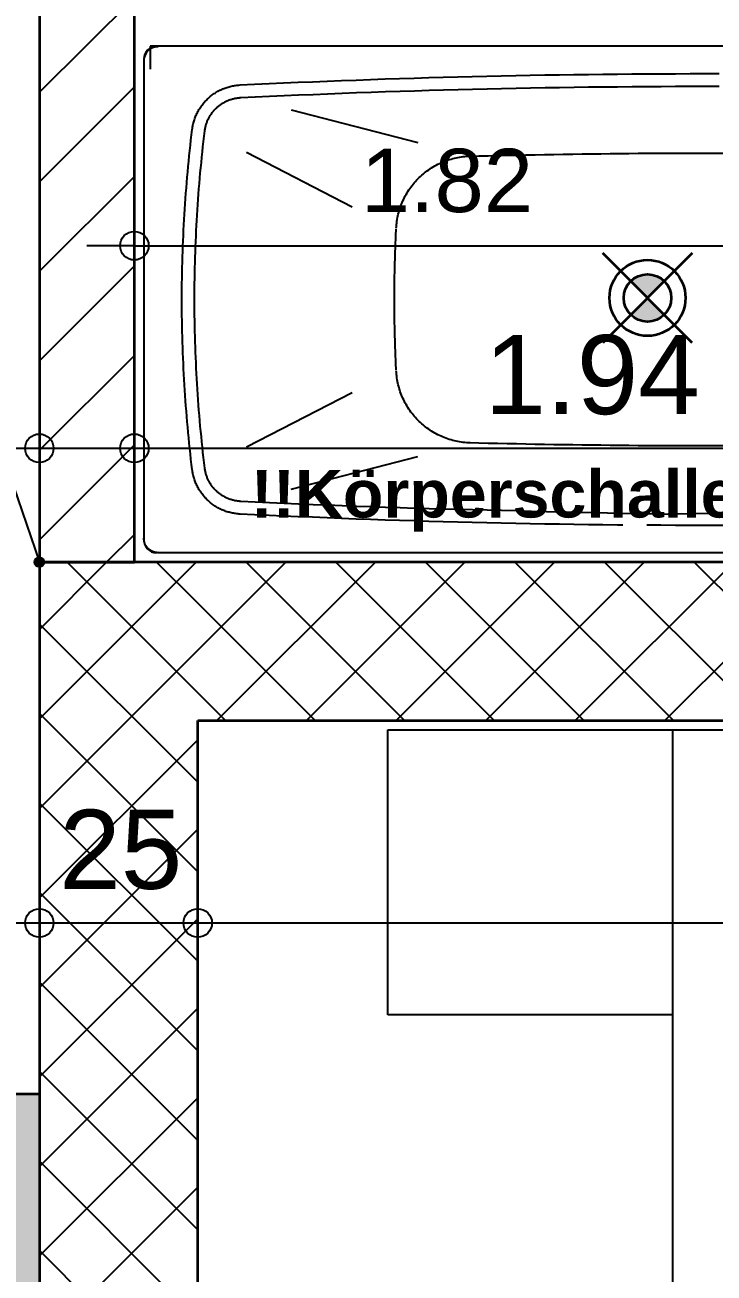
# Model space of a CAD drawing. Header units: centimetres. Extents: x 0.3 to 84.3, y 0.3 to 59.7.
# Drawn here: x 53.765 to 55.94, y 38.888 to 42.832 of the extents above; entities that cross this region are included whole.
import ezdxf

# ---------------------------------------------------------------- set-up
doc = ezdxf.new("R2010")
doc.units = ezdxf.units.CM
doc.linetypes.add('AUSGEZOGEN', pattern=[0])
for name, color, linetype, lineweight in [('Bad', 7, 'AUSGEZOGEN', 25), ('Einbaumoebel', 7, 'AUSGEZOGEN', 25), ('Text Werkplan Ausfuehrung', 7, 'AUSGEZOGEN', 50), ('Wand Beton bewehrt', 7, 'AUSGEZOGEN', 35), ('Wand Mauerwerk tragend', 7, 'AUSGEZOGEN', 35), ('Werkplan- Ausfuehrungsmasse', 7, 'AUSGEZOGEN', 25)]:
    doc.layers.add(name, color=color, linetype=linetype, lineweight=lineweight)
for name, color, linetype, lineweight, true_color in [('Elektro Apparate', 7, 'AUSGEZOGEN', 35, 0x656565), ('Moebel', 7, 'AUSGEZOGEN', 25, 0xababab), ('Sanitaer Apparate', 7, 'AUSGEZOGEN', 35, 0x656565), ('Sanitaer Vermassung', 7, 'AUSGEZOGEN', 35, 0x656565)]:
    doc.layers.add(name, color=color, linetype=linetype, lineweight=lineweight, true_color=true_color)
doc.styles.add('ARIAL', font='ARIAL.TTF')

msp = doc.modelspace()

# ---------------------------------------------------------------- hatches: boundary and pattern name
at = {"layer": 'Elektro Apparate', "linetype": 'AUSGEZOGEN', "lineweight": 35}
h = msp.add_hatch(color=40, dxfattribs=at)
h.paths.add_polyline_path([(55.677, 41.916), (55.73, 41.969), (55.783, 41.916), (55.7768, 41.9104), (55.7467, 41.8959), (55.7133, 41.8959), (55.6832, 41.9104)], flags=16)
h.paths.add_polyline_path([(55.783, 42.022), (55.73, 41.969), (55.677, 42.022), (55.6832, 42.0276), (55.7133, 42.0421), (55.7467, 42.0421), (55.7768, 42.0276)], flags=16)
at = {"layer": 'Text Werkplan Ausfuehrung', "linetype": 'AUSGEZOGEN', "lineweight": 25}
for points in [[(53.8129, 41.1486), (53.7987, 41.1438), (53.7954, 41.1369)], [(53.8129, 41.1486), (53.7954, 41.1369), (53.8198, 41.1453)], [(53.8198, 41.1453), (53.7954, 41.1369), (53.7958, 41.1291)], [(53.8198, 41.1453), (53.7958, 41.1291), (53.8242, 41.1389)], [(53.8242, 41.1389), (53.7958, 41.1291), (53.8002, 41.1227)], [(53.7987, 41.1438), (53.8129, 41.1486), (53.8051, 41.1482)], [(53.8242, 41.1389), (53.8002, 41.1227), (53.8246, 41.1311)], [(53.8246, 41.1311), (53.8002, 41.1227), (53.8071, 41.1194)], [(53.8246, 41.1311), (53.8071, 41.1194), (53.8213, 41.1242)], [(53.8213, 41.1242), (53.8071, 41.1194), (53.8148, 41.1198)]]:
    msp.add_hatch(color=7, dxfattribs=at).paths.add_polyline_path(points)
at = {"layer": 'Text Werkplan Ausfuehrung', "linetype": 'AUSGEZOGEN', "lineweight": 25, "true_color": 0xffffe0}
msp.add_hatch(color=7, dxfattribs=at).paths.add_polyline_path([(48.85, 39.454), (48.85, 38.134), (53.81, 38.134), (53.81, 39.454)])

# ---------------------------------------------------------------- linework, layer by layer
at = {"layer": 'Bad', "color": 7, "linetype": 'AUSGEZOGEN', "lineweight": 25}
for p, q in [((57.35, 42.764), (54.16, 42.764)), ((54.16, 42.764), (54.16, 42.692))]:
    msp.add_line(p, q, dxfattribs=at)
at = {"layer": 'Einbaumoebel', "color": 7, "linetype": 'AUSGEZOGEN', "lineweight": 35}
msp.add_line((48.85, 39.454), (53.81, 39.454), dxfattribs=at)
at = {"layer": 'Elektro Apparate', "color": 40, "linetype": 'AUSGEZOGEN', "lineweight": 35}
for p, q in [((55.8714, 42.1104), (55.5886, 41.8276)), ((55.8714, 41.8276), (55.5886, 42.1104))]:
    msp.add_line(p, q, dxfattribs=at)
for radius in [0.12, 0.075]:
    msp.add_circle((55.73, 41.969), radius, dxfattribs=at)
at = {"layer": 'Moebel', "color": 253, "linetype": 'AUSGEZOGEN', "lineweight": 25, "true_color": 0xababab}
for p, q in [((54.91, 39.704), (54.91, 40.604)), ((54.91, 40.604), (55.81, 40.604)), ((55.81, 36.604), (55.81, 40.604)), ((55.81, 40.604), (59.01, 40.604)), ((55.81, 39.704), (54.91, 39.704))]:
    msp.add_line(p, q, dxfattribs=at)
at = {"layer": 'Sanitaer Apparate', "color": 7, "linetype": 'AUSGEZOGEN', "lineweight": 25}
for p, q in [((57.32, 42.764), (54.186, 42.764)), ((54.14, 42.724), (54.14, 41.204)), ((54.14, 42.718), (54.14, 41.21)), ((54.6052, 42.5637), (55.0045, 42.4599)), ((54.4641, 42.4291), (54.7972, 42.2573)), ((54.4641, 41.4989), (54.7972, 41.6707)), ((54.6052, 41.3643), (55.0045, 41.4681)), ((55.3149, 41.2962), (55.7955, 41.2863)), ((56.2762, 41.2925), (55.7955, 41.2863)), ((57.694, 41.164), (54.186, 41.164))]:
    msp.add_line(p, q, dxfattribs=at)
for points in [[(54.16, 42.7559), (54.1604, 42.7562), (54.1614, 42.7569), (54.1623, 42.7575), (54.1633, 42.758), (54.1643, 42.7586), (54.1653, 42.7591), (54.1663, 42.7596), (54.1674, 42.7601), (54.1684, 42.7605), (54.1694, 42.7609), (54.1705, 42.7613), (54.1716, 42.7617), (54.1726, 42.762), (54.1737, 42.7623), (54.1748, 42.7626), (54.1759, 42.7629), (54.177, 42.7631), (54.1781, 42.7633), (54.1792, 42.7635), (54.1804, 42.7637), (54.1815, 42.7638), (54.1826, 42.7639), (54.1837, 42.7639), (54.1849, 42.764), (54.186, 42.764)], [(54.4437, 42.6419), (54.4895, 42.6441), (54.5352, 42.6462), (54.581, 42.6483), (54.6268, 42.6503), (54.6726, 42.6522), (54.7184, 42.6541), (54.7642, 42.6559), (54.8101, 42.6576), (54.8559, 42.6592), (54.9017, 42.6608), (54.9475, 42.6623), (54.9933, 42.6637), (55.0391, 42.6651), (55.085, 42.6664), (55.1308, 42.6676), (55.1766, 42.6688), (55.2224, 42.6699), (55.2683, 42.6709), (55.3141, 42.6718), (55.3599, 42.6727), (55.4058, 42.6735), (55.4516, 42.6742), (55.4974, 42.6749), (55.5433, 42.6755), (55.5891, 42.676), (55.635, 42.6765), (55.6808, 42.6768), (55.7266, 42.6772), (55.7725, 42.6774), (55.8183, 42.6776), (55.8642, 42.6777), (55.91, 42.6777), (55.9558, 42.6777)], [(54.2926, 42.5015), (54.2931, 42.5049), (54.2936, 42.5084), (54.2943, 42.5118), (54.295, 42.5153), (54.2957, 42.5187), (54.2966, 42.5221), (54.2975, 42.5255), (54.2985, 42.5288), (54.2995, 42.5322), (54.3006, 42.5355), (54.3018, 42.5388), (54.3031, 42.542), (54.3045, 42.5453), (54.3059, 42.5485), (54.3074, 42.5516), (54.3089, 42.5548), (54.3106, 42.5579), (54.3122, 42.5609), (54.314, 42.564), (54.3158, 42.567), (54.3177, 42.5699), (54.3197, 42.5728), (54.3217, 42.5757), (54.3238, 42.5785), (54.3259, 42.5813), (54.3281, 42.584), (54.3304, 42.5867), (54.3327, 42.5893), (54.3351, 42.5919), (54.3375, 42.5944), (54.34, 42.5969), (54.3425, 42.5993), (54.3451, 42.6016), (54.3477, 42.6039), (54.3504, 42.6062), (54.3532, 42.6083), (54.356, 42.6105), (54.3588, 42.6125), (54.3617, 42.6145), (54.3646, 42.6165), (54.3675, 42.6183), (54.3705, 42.6201), (54.3736, 42.6219), (54.3767, 42.6235), (54.3798, 42.6251), (54.3829, 42.6267), (54.3861, 42.6281), (54.3893, 42.6295), (54.3926, 42.6309), (54.3958, 42.6321), (54.3991, 42.6333), (54.4024, 42.6344), (54.4058, 42.6354), (54.4092, 42.6364), (54.4125, 42.6373), (54.4159, 42.6381), (54.4194, 42.6388), (54.4228, 42.6395), (54.4263, 42.6401), (54.4297, 42.6406), (54.4332, 42.6411), (54.4367, 42.6414), (54.4402, 42.6417), (54.4437, 42.6419)], [(54.4456, 42.602), (54.4913, 42.6042), (54.5371, 42.6063), (54.5828, 42.6083), (54.6285, 42.6103), (54.6743, 42.6123), (54.72, 42.6141), (54.7658, 42.6159), (54.8115, 42.6176), (54.8573, 42.6192), (54.903, 42.6208), (54.9488, 42.6223), (54.9945, 42.6237), (55.0403, 42.6251), (55.0861, 42.6264), (55.1318, 42.6276), (55.1776, 42.6288), (55.2234, 42.6299), (55.2691, 42.6309), (55.3149, 42.6318), (55.3607, 42.6327), (55.4064, 42.6335), (55.4522, 42.6342), (55.498, 42.6349), (55.5438, 42.6355), (55.5895, 42.636), (55.6353, 42.6365), (55.6811, 42.6368), (55.7269, 42.6372), (55.7727, 42.6374), (55.8184, 42.6376), (55.8642, 42.6377), (55.91, 42.6377), (55.9558, 42.6377)], [(54.3324, 42.4966), (54.3327, 42.4992), (54.3331, 42.5018), (54.3336, 42.5044), (54.3341, 42.507), (54.3347, 42.5096), (54.3353, 42.5121), (54.336, 42.5146), (54.3367, 42.5172), (54.3375, 42.5197), (54.3384, 42.5221), (54.3393, 42.5246), (54.3402, 42.5271), (54.3412, 42.5295), (54.3423, 42.5319), (54.3434, 42.5343), (54.3446, 42.5366), (54.3458, 42.5389), (54.3471, 42.5412), (54.3484, 42.5435), (54.3497, 42.5457), (54.3512, 42.548), (54.3526, 42.5501), (54.3541, 42.5523), (54.3557, 42.5544), (54.3573, 42.5565), (54.359, 42.5585), (54.3606, 42.5605), (54.3624, 42.5625), (54.3642, 42.5644), (54.366, 42.5663), (54.3678, 42.5682), (54.3698, 42.57), (54.3717, 42.5717), (54.3737, 42.5735), (54.3757, 42.5751), (54.3777, 42.5768), (54.3798, 42.5784), (54.382, 42.5799), (54.3841, 42.5814), (54.3863, 42.5829), (54.3885, 42.5843), (54.3908, 42.5856), (54.3931, 42.5869), (54.3954, 42.5882), (54.3977, 42.5894), (54.4001, 42.5905), (54.4024, 42.5916), (54.4049, 42.5927), (54.4073, 42.5937), (54.4097, 42.5946), (54.4122, 42.5955), (54.4147, 42.5963), (54.4172, 42.5971), (54.4197, 42.5978), (54.4223, 42.5985), (54.4248, 42.5991), (54.4274, 42.5997), (54.43, 42.6002), (54.4326, 42.6006), (54.4352, 42.601), (54.4378, 42.6013), (54.4404, 42.6016), (54.443, 42.6018), (54.4456, 42.602)], [(54.2926, 41.4265), (54.2906, 41.4432), (54.2887, 41.46), (54.2868, 41.4767), (54.285, 41.4934), (54.2833, 41.5102), (54.2816, 41.5269), (54.2799, 41.5437), (54.2784, 41.5605), (54.2769, 41.5772), (54.2754, 41.594), (54.2741, 41.6108), (54.2728, 41.6276), (54.2715, 41.6444), (54.2703, 41.6612), (54.2692, 41.678), (54.2682, 41.6948), (54.2672, 41.7116), (54.2663, 41.7284), (54.2654, 41.7452), (54.2646, 41.762), (54.2639, 41.7788), (54.2632, 41.7957), (54.2626, 41.8125), (54.262, 41.8293), (54.2616, 41.8462), (54.2611, 41.863), (54.2608, 41.8798), (54.2605, 41.8967), (54.2603, 41.9135), (54.2601, 41.9303), (54.26, 41.9472), (54.26, 41.964), (54.26, 41.9808), (54.2601, 41.9977), (54.2603, 42.0145), (54.2605, 42.0313), (54.2608, 42.0482), (54.2611, 42.065), (54.2616, 42.0818), (54.262, 42.0987), (54.2626, 42.1155), (54.2632, 42.1323), (54.2639, 42.1492), (54.2646, 42.166), (54.2654, 42.1828), (54.2663, 42.1996), (54.2672, 42.2164), (54.2682, 42.2332), (54.2692, 42.25), (54.2703, 42.2668), (54.2715, 42.2836), (54.2728, 42.3004), (54.2741, 42.3172), (54.2754, 42.334), (54.2769, 42.3508), (54.2784, 42.3675), (54.2799, 42.3843), (54.2816, 42.4011), (54.2833, 42.4178), (54.285, 42.4346), (54.2868, 42.4513), (54.2887, 42.468), (54.2906, 42.4848), (54.2926, 42.5015)], [(54.3324, 41.4314), (54.3304, 41.4479), (54.3284, 41.4645), (54.3266, 41.4811), (54.3248, 41.4977), (54.323, 41.5143), (54.3214, 41.5309), (54.3198, 41.5475), (54.3182, 41.5641), (54.3167, 41.5807), (54.3153, 41.5973), (54.3139, 41.614), (54.3126, 41.6306), (54.3114, 41.6472), (54.3102, 41.6639), (54.3091, 41.6805), (54.3081, 41.6972), (54.3071, 41.7138), (54.3062, 41.7305), (54.3053, 41.7472), (54.3046, 41.7638), (54.3038, 41.7805), (54.3032, 41.7972), (54.3026, 41.8139), (54.302, 41.8305), (54.3015, 41.8472), (54.3011, 41.8639), (54.3008, 41.8806), (54.3005, 41.8973), (54.3003, 41.9139), (54.3001, 41.9306), (54.3, 41.9473), (54.3, 41.964), (54.3, 41.9807), (54.3001, 41.9974), (54.3003, 42.0141), (54.3005, 42.0307), (54.3008, 42.0474), (54.3011, 42.0641), (54.3015, 42.0808), (54.302, 42.0975), (54.3026, 42.1141), (54.3032, 42.1308), (54.3038, 42.1475), (54.3046, 42.1642), (54.3053, 42.1808), (54.3062, 42.1975), (54.3071, 42.2141), (54.3081, 42.2308), (54.3091, 42.2475), (54.3102, 42.2641), (54.3114, 42.2808), (54.3126, 42.2974), (54.3139, 42.314), (54.3153, 42.3307), (54.3167, 42.3473), (54.3182, 42.3639), (54.3198, 42.3805), (54.3214, 42.3971), (54.323, 42.4137), (54.3248, 42.4303), (54.3266, 42.4469), (54.3284, 42.4635), (54.3304, 42.4801), (54.3324, 42.4966)], [(54.9368, 42.1895), (54.9371, 42.1951), (54.9376, 42.2007), (54.9382, 42.2062), (54.939, 42.2118), (54.9398, 42.2173), (54.9408, 42.2228), (54.942, 42.2283), (54.9432, 42.2338), (54.9446, 42.2392), (54.9461, 42.2446), (54.9478, 42.25), (54.9495, 42.2553), (54.9514, 42.2606), (54.9534, 42.2658), (54.9555, 42.271), (54.9578, 42.2761), (54.9602, 42.2812), (54.9627, 42.2862), (54.9653, 42.2912), (54.968, 42.2961), (54.9708, 42.3009), (54.9737, 42.3057), (54.9768, 42.3104), (54.98, 42.315), (54.9832, 42.3195), (54.9866, 42.324), (54.9901, 42.3284), (54.9937, 42.3327), (54.9974, 42.3369), (55.0011, 42.3411), (55.005, 42.3451), (55.009, 42.3491), (55.013, 42.3529), (55.0172, 42.3567), (55.0214, 42.3604), (55.0257, 42.3639), (55.0301, 42.3674), (55.0346, 42.3708), (55.0392, 42.374), (55.0438, 42.3772), (55.0485, 42.3802), (55.0533, 42.3832), (55.0581, 42.386), (55.063, 42.3887), (55.068, 42.3913), (55.073, 42.3937), (55.0781, 42.3961), (55.0832, 42.3983), (55.0884, 42.4005), (55.0937, 42.4025), (55.0989, 42.4043), (55.1043, 42.4061), (55.1096, 42.4077), (55.115, 42.4092), (55.1205, 42.4106), (55.1259, 42.4118), (55.1314, 42.4129), (55.1369, 42.4139), (55.1425, 42.4148), (55.148, 42.4155), (55.1536, 42.4161), (55.1592, 42.4166), (55.1648, 42.4169), (55.1704, 42.4171)], [(55.1681, 42.417), (55.1977, 42.4178), (55.2273, 42.4185), (55.2569, 42.4192), (55.2865, 42.4198), (55.3161, 42.4205), (55.3457, 42.421), (55.3753, 42.4216), (55.4049, 42.4221), (55.4345, 42.4226), (55.4641, 42.4231), (55.4937, 42.4236), (55.5233, 42.424), (55.5529, 42.4244), (55.5825, 42.4247), (55.6121, 42.4251), (55.6417, 42.4254), (55.6713, 42.4256), (55.7009, 42.4259), (55.7305, 42.4261), (55.7601, 42.4263), (55.7897, 42.4264), (55.8193, 42.4266), (55.8489, 42.4267), (55.8785, 42.4267), (55.9081, 42.4268), (55.9377, 42.4268), (55.9674, 42.4267)], [(54.9366, 41.7416), (54.9363, 41.7485), (54.9359, 41.7555), (54.9356, 41.7624), (54.9353, 41.7694), (54.935, 41.7763), (54.9347, 41.7833), (54.9344, 41.7902), (54.9342, 41.7971), (54.9339, 41.8041), (54.9337, 41.811), (54.9334, 41.818), (54.9332, 41.8249), (54.933, 41.8319), (54.9328, 41.8388), (54.9326, 41.8458), (54.9324, 41.8527), (54.9322, 41.8597), (54.9321, 41.8667), (54.9319, 41.8736), (54.9318, 41.8806), (54.9317, 41.8875), (54.9315, 41.8945), (54.9314, 41.9014), (54.9314, 41.9084), (54.9313, 41.9153), (54.9312, 41.9223), (54.9311, 41.9292), (54.9311, 41.9362), (54.931, 41.9431), (54.931, 41.9501), (54.931, 41.957), (54.931, 41.964), (54.931, 41.971), (54.931, 41.9779), (54.931, 41.9849), (54.9311, 41.9918), (54.9311, 41.9988), (54.9312, 42.0057), (54.9313, 42.0127), (54.9314, 42.0196), (54.9314, 42.0266), (54.9315, 42.0335), (54.9317, 42.0405), (54.9318, 42.0474), (54.9319, 42.0544), (54.9321, 42.0613), (54.9322, 42.0683), (54.9324, 42.0752), (54.9326, 42.0822), (54.9328, 42.0892), (54.933, 42.0961), (54.9332, 42.1031), (54.9334, 42.11), (54.9337, 42.117), (54.9339, 42.1239), (54.9342, 42.1309), (54.9344, 42.1378), (54.9347, 42.1447), (54.935, 42.1517), (54.9353, 42.1586), (54.9356, 42.1656), (54.9359, 42.1725), (54.9363, 42.1795), (54.9366, 42.1864)], [(55.1704, 41.5109), (55.1648, 41.5111), (55.1592, 41.5114), (55.1536, 41.5119), (55.148, 41.5125), (55.1425, 41.5132), (55.1369, 41.5141), (55.1314, 41.5151), (55.1259, 41.5162), (55.1205, 41.5174), (55.115, 41.5188), (55.1096, 41.5203), (55.1043, 41.5219), (55.0989, 41.5237), (55.0937, 41.5255), (55.0884, 41.5275), (55.0832, 41.5297), (55.0781, 41.5319), (55.073, 41.5342), (55.068, 41.5367), (55.063, 41.5393), (55.0581, 41.542), (55.0533, 41.5448), (55.0485, 41.5478), (55.0438, 41.5508), (55.0392, 41.554), (55.0346, 41.5572), (55.0301, 41.5606), (55.0257, 41.5641), (55.0214, 41.5676), (55.0172, 41.5713), (55.013, 41.5751), (55.009, 41.5789), (55.005, 41.5829), (55.0011, 41.5869), (54.9974, 41.5911), (54.9937, 41.5953), (54.9901, 41.5996), (54.9866, 41.604), (54.9832, 41.6085), (54.98, 41.613), (54.9768, 41.6176), (54.9737, 41.6223), (54.9708, 41.6271), (54.968, 41.6319), (54.9653, 41.6368), (54.9627, 41.6418), (54.9602, 41.6468), (54.9578, 41.6519), (54.9555, 41.657), (54.9534, 41.6622), (54.9514, 41.6674), (54.9495, 41.6727), (54.9478, 41.678), (54.9461, 41.6834), (54.9446, 41.6888), (54.9432, 41.6942), (54.942, 41.6997), (54.9408, 41.7052), (54.9398, 41.7107), (54.939, 41.7162), (54.9382, 41.7218), (54.9376, 41.7273), (54.9371, 41.7329), (54.9368, 41.7385)], [(55.9674, 41.5012), (55.9377, 41.5012), (55.9081, 41.5012), (55.8785, 41.5013), (55.8489, 41.5013), (55.8193, 41.5014), (55.7897, 41.5016), (55.7601, 41.5017), (55.7305, 41.5019), (55.7009, 41.5021), (55.6713, 41.5024), (55.6417, 41.5026), (55.6121, 41.5029), (55.5825, 41.5033), (55.5529, 41.5036), (55.5233, 41.504), (55.4937, 41.5044), (55.4641, 41.5049), (55.4345, 41.5053), (55.4049, 41.5059), (55.3753, 41.5064), (55.3457, 41.507), (55.3161, 41.5075), (55.2865, 41.5082), (55.2569, 41.5088), (55.2273, 41.5095), (55.1977, 41.5102), (55.1681, 41.5109)], [(54.4437, 41.2861), (54.4402, 41.2863), (54.4367, 41.2866), (54.4332, 41.2869), (54.4297, 41.2874), (54.4263, 41.2879), (54.4228, 41.2885), (54.4194, 41.2891), (54.4159, 41.2899), (54.4125, 41.2907), (54.4092, 41.2916), (54.4058, 41.2926), (54.4024, 41.2936), (54.3991, 41.2947), (54.3958, 41.2959), (54.3926, 41.2971), (54.3893, 41.2985), (54.3861, 41.2999), (54.3829, 41.3013), (54.3798, 41.3029), (54.3767, 41.3045), (54.3736, 41.3061), (54.3705, 41.3079), (54.3675, 41.3097), (54.3646, 41.3115), (54.3617, 41.3135), (54.3588, 41.3155), (54.356, 41.3175), (54.3532, 41.3197), (54.3504, 41.3218), (54.3477, 41.3241), (54.3451, 41.3264), (54.3425, 41.3287), (54.34, 41.3311), (54.3375, 41.3336), (54.3351, 41.3361), (54.3327, 41.3387), (54.3304, 41.3413), (54.3281, 41.344), (54.3259, 41.3467), (54.3238, 41.3495), (54.3217, 41.3523), (54.3197, 41.3552), (54.3177, 41.3581), (54.3158, 41.361), (54.314, 41.364), (54.3122, 41.3671), (54.3106, 41.3701), (54.3089, 41.3732), (54.3074, 41.3764), (54.3059, 41.3795), (54.3045, 41.3827), (54.3031, 41.386), (54.3018, 41.3892), (54.3006, 41.3925), (54.2995, 41.3958), (54.2985, 41.3992), (54.2975, 41.4025), (54.2966, 41.4059), (54.2957, 41.4093), (54.295, 41.4127), (54.2943, 41.4161), (54.2936, 41.4196), (54.2931, 41.4231), (54.2926, 41.4265)], [(54.4456, 41.326), (54.443, 41.3262), (54.4404, 41.3264), (54.4378, 41.3267), (54.4352, 41.327), (54.4326, 41.3274), (54.43, 41.3278), (54.4274, 41.3283), (54.4248, 41.3289), (54.4223, 41.3295), (54.4197, 41.3302), (54.4172, 41.3309), (54.4147, 41.3317), (54.4122, 41.3325), (54.4097, 41.3334), (54.4073, 41.3343), (54.4049, 41.3353), (54.4024, 41.3364), (54.4001, 41.3375), (54.3977, 41.3386), (54.3954, 41.3398), (54.3931, 41.3411), (54.3908, 41.3424), (54.3885, 41.3437), (54.3863, 41.3451), (54.3841, 41.3466), (54.382, 41.3481), (54.3798, 41.3496), (54.3777, 41.3512), (54.3757, 41.3528), (54.3737, 41.3545), (54.3717, 41.3563), (54.3698, 41.358), (54.3678, 41.3598), (54.366, 41.3617), (54.3642, 41.3636), (54.3624, 41.3655), (54.3606, 41.3675), (54.359, 41.3695), (54.3573, 41.3715), (54.3557, 41.3736), (54.3541, 41.3757), (54.3526, 41.3779), (54.3512, 41.38), (54.3497, 41.3823), (54.3484, 41.3845), (54.3471, 41.3868), (54.3458, 41.3891), (54.3446, 41.3914), (54.3434, 41.3937), (54.3423, 41.3961), (54.3412, 41.3985), (54.3402, 41.4009), (54.3393, 41.4034), (54.3384, 41.4059), (54.3375, 41.4083), (54.3367, 41.4108), (54.336, 41.4134), (54.3353, 41.4159), (54.3347, 41.4184), (54.3341, 41.421), (54.3336, 41.4236), (54.3331, 41.4262), (54.3327, 41.4288), (54.3324, 41.4314)], [(55.3149, 41.2962), (55.2691, 41.2971), (55.2234, 41.2981), (55.1776, 41.2992), (55.1318, 41.3004), (55.0861, 41.3016), (55.0403, 41.3029), (54.9945, 41.3042), (54.9488, 41.3057), (54.903, 41.3072), (54.8573, 41.3088), (54.8115, 41.3104), (54.7658, 41.3121), (54.72, 41.3139), (54.6743, 41.3157), (54.6285, 41.3177), (54.5828, 41.3196), (54.5371, 41.3217), (54.4913, 41.3238), (54.4456, 41.326)], [(55.652, 41.2514), (55.635, 41.2515), (55.5891, 41.252), (55.5433, 41.2525), (55.4974, 41.2531), (55.4516, 41.2538), (55.4058, 41.2545), (55.3599, 41.2553), (55.3141, 41.2562), (55.2683, 41.2571), (55.2224, 41.2581), (55.1766, 41.2592), (55.1308, 41.2604), (55.085, 41.2616), (55.0391, 41.2629), (54.9933, 41.2643), (54.9475, 41.2657), (54.9017, 41.2672), (54.8559, 41.2688), (54.8101, 41.2704), (54.7642, 41.2721), (54.7184, 41.2739), (54.6726, 41.2758), (54.6268, 41.2777), (54.581, 41.2797), (54.5352, 41.2817), (54.4895, 41.2839), (54.4437, 41.2861)], [(56.152, 41.2513), (56.1392, 41.2512), (56.0934, 41.2508), (56.0475, 41.2506), (56.0017, 41.2504), (55.9558, 41.2503), (55.91, 41.2503), (55.8642, 41.2503), (55.8183, 41.2504), (55.7725, 41.2506), (55.728, 41.2508)], [(54.186, 41.164), (54.1849, 41.164), (54.1837, 41.1641), (54.1826, 41.1641), (54.1815, 41.1642), (54.1804, 41.1643), (54.1792, 41.1645), (54.1781, 41.1647), (54.177, 41.1649), (54.1759, 41.1651), (54.1748, 41.1654), (54.1737, 41.1657), (54.1726, 41.166), (54.1716, 41.1663), (54.1705, 41.1667), (54.1694, 41.1671), (54.1684, 41.1675), (54.1674, 41.1679), (54.1663, 41.1684), (54.1653, 41.1689), (54.1643, 41.1694), (54.1633, 41.17), (54.1623, 41.1705), (54.1614, 41.1711), (54.1604, 41.1718), (54.1595, 41.1724), (54.1586, 41.1731), (54.1577, 41.1737), (54.1568, 41.1744), (54.156, 41.1752), (54.1551, 41.1759), (54.1543, 41.1767), (54.1535, 41.1775), (54.1527, 41.1783), (54.1519, 41.1791), (54.1512, 41.18), (54.1504, 41.1808), (54.1497, 41.1817), (54.1491, 41.1826), (54.1484, 41.1835), (54.1478, 41.1844), (54.1471, 41.1854), (54.1465, 41.1864), (54.146, 41.1873), (54.1454, 41.1883), (54.1449, 41.1893), (54.1444, 41.1903), (54.1439, 41.1914), (54.1435, 41.1924), (54.1431, 41.1934), (54.1427, 41.1945), (54.1423, 41.1956), (54.142, 41.1966), (54.1417, 41.1977), (54.1414, 41.1988), (54.1411, 41.1999), (54.1409, 41.201), (54.1407, 41.2021), (54.1405, 41.2032), (54.1403, 41.2044), (54.1402, 41.2055), (54.1401, 41.2066), (54.1401, 41.2077), (54.14, 41.2089), (54.14, 41.21)]]:
    msp.add_lwpolyline(points, dxfattribs=at)
for centre, radius, start, end in [((54.18, 42.724), 0.04, 90, 180), ((54.186, 42.718), 0.046, 124.4202, 180), ((54.18, 41.204), 0.04, 180, 270)]:
    msp.add_arc(centre, radius, start, end, dxfattribs=at)
at = {"layer": 'Sanitaer Vermassung', "color": 240, "linetype": 'AUSGEZOGEN', "lineweight": 25}
for q in [(54.11, 42.284), (53.96, 42.134), (54.11, 41.984), (54.11, 42.134)]:
    msp.add_line((54.11, 42.134), q, dxfattribs=at)
msp.add_lwpolyline([(54.11, 42.134), (54.608, 42.134), (54.608, 42.134), (57.75, 42.134)], dxfattribs=at)
msp.add_circle((54.11, 42.134), 0.045, dxfattribs=at)
at = {"layer": 'Text Werkplan Ausfuehrung', "color": 7, "linetype": 'AUSGEZOGEN', "lineweight": 25}
for p, q in [((53.4785, 42.104), (53.81, 41.134)), ((53.8051, 41.1482), (53.8051, 41.1482)), ((53.8242, 41.1389), (53.8242, 41.1389)), ((53.7958, 41.1291), (53.7958, 41.1291)), ((53.8148, 41.1198), (53.8148, 41.1198))]:
    msp.add_line(p, q, dxfattribs=at)
msp.add_circle((53.81, 41.134), 0.015, dxfattribs=at)
at = {"layer": 'Wand Beton bewehrt', "color": 7, "linetype": 'AUSGEZOGEN', "lineweight": 35}
for p, q in [((54.11, 41.134), (53.81, 41.134)), ((53.81, 41.134), (53.81, 38.134)), ((54.31, 41.134), (54.11, 41.134)), ((57.75, 41.134), (54.31, 41.134)), ((54.31, 37.634), (54.31, 40.634)), ((54.31, 40.634), (58.49, 40.634))]:
    msp.add_line(p, q, dxfattribs=at)
at = {"layer": 'Wand Beton bewehrt', "color": 7, "linetype": 'AUSGEZOGEN', "lineweight": 25}
for p, q in [((53.81, 40.6389), (54.3051, 41.134)), ((53.81, 40.9218), (54.0222, 41.134)), ((53.8974, 41.134), (54.31, 40.7214)), ((54.1803, 41.134), (54.31, 41.0043)), ((54.31, 40.8561), (54.5879, 41.134)), ((54.3708, 40.634), (54.8708, 41.134)), ((54.9631, 40.634), (54.4631, 41.134)), ((54.6536, 40.634), (55.1536, 41.134)), ((55.2459, 40.634), (54.7459, 41.134)), ((54.9364, 40.634), (55.4364, 41.134)), ((55.5288, 40.634), (55.0288, 41.134)), ((55.2193, 40.634), (55.7193, 41.134)), ((55.8116, 40.634), (55.3116, 41.134)), ((55.5021, 40.634), (56.0021, 41.134)), ((56.0945, 40.634), (55.5945, 41.134)), ((55.785, 40.634), (56.285, 41.134)), ((56.3773, 40.634), (55.8773, 41.134)), ((54.6803, 40.634), (54.31, 41.0043)), ((53.81, 40.9386), (54.31, 40.4386)), ((53.81, 40.3561), (54.31, 40.8561)), ((54.3974, 40.634), (54.31, 40.7214)), ((53.81, 40.6557), (54.31, 40.1557)), ((53.81, 40.0732), (54.31, 40.5732)), ((53.81, 40.3729), (54.31, 39.8729)), ((53.81, 39.7904), (54.31, 40.2904)), ((53.81, 40.09), (54.31, 39.59)), ((53.81, 39.5076), (54.31, 40.0076)), ((53.81, 39.8072), (54.31, 39.3072)), ((53.81, 39.2247), (54.31, 39.7247)), ((53.81, 39.5244), (54.31, 39.0244)), ((53.81, 38.9419), (54.31, 39.4419)), ((53.81, 39.2415), (54.31, 38.7415)), ((53.81, 38.659), (54.31, 39.159)), ((53.81, 38.9587), (54.31, 38.4587))]:
    msp.add_line(p, q, dxfattribs=at)
at = {"layer": 'Wand Mauerwerk tragend', "color": 7, "linetype": 'AUSGEZOGEN', "lineweight": 35}
for p, q in [((53.81, 44.754), (53.81, 41.134)), ((54.11, 41.134), (54.11, 44.754)), ((53.81, 41.134), (54.11, 41.134))]:
    msp.add_line(p, q, dxfattribs=at)
at = {"layer": 'Wand Mauerwerk tragend', "color": 7, "linetype": 'AUSGEZOGEN', "lineweight": 25}
for p, q in [((53.81, 42.6188), (54.11, 42.9188)), ((53.81, 42.336), (54.11, 42.636)), ((53.81, 42.0531), (54.11, 42.3531)), ((53.81, 41.7703), (54.11, 42.0703)), ((53.81, 41.4875), (54.11, 41.7875)), ((53.81, 41.2046), (54.11, 41.5046)), ((54.0222, 41.134), (54.11, 41.2218))]:
    msp.add_line(p, q, dxfattribs=at)
at = {"layer": 'Werkplan- Ausfuehrungsmasse', "color": 7, "linetype": 'AUSGEZOGEN', "lineweight": 25}
for p, q in [((53.81, 41.494), (53.81, 41.644)), ((54.11, 41.494), (54.11, 41.644)), ((47.51, 41.494), (53.81, 41.494)), ((53.81, 41.494), (53.81, 41.344)), ((53.81, 41.494), (53.81, 41.494)), ((53.81, 41.494), (54.11, 41.494)), ((54.11, 41.494), (54.11, 41.344)), ((54.11, 41.494), (54.11, 41.494)), ((54.11, 41.494), (57.99, 41.494)), ((53.81, 39.994), (53.81, 40.144)), ((54.31, 39.994), (54.31, 40.144)), ((47.51, 39.994), (53.81, 39.994)), ((53.81, 39.994), (53.81, 39.844)), ((53.81, 39.994), (53.81, 39.994)), ((53.81, 39.994), (54.31, 39.994)), ((54.31, 39.994), (54.31, 39.844)), ((54.31, 39.994), (54.31, 39.994)), ((54.31, 39.994), (58.49, 39.994))]:
    msp.add_line(p, q, dxfattribs=at)
for centre in [(53.81, 41.494), (54.11, 41.494), (53.81, 39.994), (54.31, 39.994)]:
    msp.add_circle(centre, 0.045, dxfattribs=at)

# ---------------------------------------------------------------- texts
at = {"layer": 'Sanitaer Vermassung', "color": 240, "linetype": 'AUSGEZOGEN', "lineweight": 35, "insert": (54.8247, 42.2374), "char_height": 0.2, "width": 0.1, "attachment_point": 7, "style": 'ARIAL'}
msp.add_mtext('1.82', dxfattribs=at)
at = {"layer": 'Text Werkplan Ausfuehrung', "color": 240, "linetype": 'AUSGEZOGEN', "lineweight": 25, "insert": (54.4774, 41.229), "char_height": 0.15, "width": 0.075, "attachment_point": 7, "style": 'ARIAL'}
msp.add_mtext('\\fArial|i0|b1|c0|p0;!!Körperschallentkoppelung!!', dxfattribs=at)
at = {"layer": 'Werkplan- Ausfuehrungsmasse', "color": 7, "linetype": 'AUSGEZOGEN', "lineweight": 50, "char_height": 0.25, "width": 0.125, "attachment_point": 7, "style": 'ARIAL'}
for s, insert in [('1.94', (55.2153, 41.5983)), ('25', (53.8728, 40.0983))]:
    msp.add_mtext(s, dxfattribs=dict(at, insert=insert))

doc.saveas('drawing.dxf')
